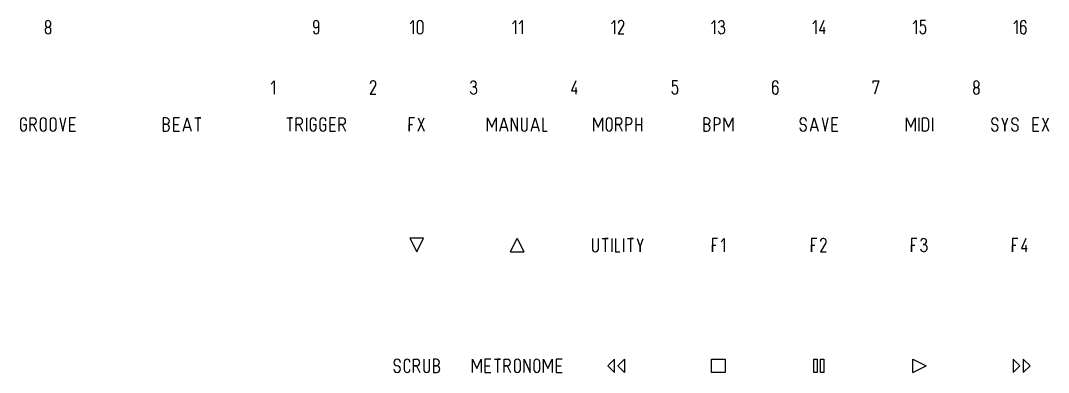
# Model space of a CAD drawing. Extents: x 13 to 405, y 8 to 119.
# Drawn here: x 210.7 to 405.4, y 8.3 to 74.9 of the extents above; entities that cross this region are included whole.
import ezdxf

# ---------------------------------------------------------------- set-up
doc = ezdxf.new("R2010")
doc.units = 0
doc.header["$MEASUREMENT"] = 0
doc.layers.add('GRAVUR', color=7, linetype='CONTINUOUS')

msp = doc.modelspace()

# ---------------------------------------------------------------- linework, layer by layer
at = {"layer": 'GRAVUR', "color": 1, "linetype": 'Continuous'}
for p, q in [((215.396, 74.402), (215.396, 74.15)), ((216.404, 74.15), (216.404, 74.402)), ((266.196, 74.402), (266.196, 74.024)), ((267.204, 72.89), (267.204, 74.402)), ((284.543, 74.276), (285.11, 74.906)), ((285.11, 74.906), (285.11, 72.386)), ((285.824, 74.339), (285.824, 72.953)), ((286.958, 72.953), (286.958, 74.339)), ((303.887, 74.276), (304.454, 74.906)), ((304.454, 74.906), (304.454, 72.386)), ((305.147, 74.276), (305.714, 74.906)), ((305.714, 74.906), (305.714, 72.386)), ((322.681, 74.276), (323.248, 74.906)), ((323.248, 74.906), (323.248, 72.386)), ((324.949, 74.087), (323.941, 72.386)), ((341.634, 74.276), (342.201, 74.906)), ((342.201, 74.906), (342.201, 72.386)), ((360.785, 74.276), (361.352, 74.906)), ((361.352, 74.906), (361.352, 72.386)), ((362.864, 74.906), (362.045, 73.016)), ((379.834, 74.276), (380.401, 74.906)), ((380.401, 74.906), (380.401, 72.386)), ((382.165, 74.906), (381.22, 74.906)), ((381.22, 74.906), (381.22, 73.835)), ((398.885, 74.276), (399.452, 74.906)), ((399.452, 74.906), (399.452, 72.386)), ((400.145, 74.402), (400.145, 72.89)), ((215.354, 73.121), (215.354, 72.932)), ((216.446, 72.932), (216.446, 73.121)), ((323.941, 72.386), (325.012, 72.386)), ((362.045, 73.016), (363.116, 73.016)), ((362.864, 73.646), (362.864, 72.386)), ((382.165, 73.52), (382.165, 72.89)), ((401.216, 72.89), (401.216, 73.394)), ((212.519, 53.971), (212.519, 56.491)), ((212.519, 56.491), (213.086, 56.491)), ((218.126, 56.491), (218.693, 53.971)), ((218.693, 53.971), (219.26, 56.491)), ((221.108, 56.491), (219.974, 56.491)), ((219.974, 56.491), (219.974, 53.971)), ((237.73, 56.491), (237.73, 53.971)), ((238.255, 56.491), (237.73, 56.491)), ((240.796, 56.491), (239.662, 56.491)), ((239.662, 56.491), (239.662, 53.971)), ((241.51, 53.971), (242.266, 56.491)), ((242.266, 56.491), (243.022, 53.971)), ((243.736, 56.491), (244.87, 56.491)), ((244.87, 56.491), (244.303, 56.491)), ((244.303, 56.491), (244.303, 53.971)), ((261.114, 56.491), (262.248, 56.491)), ((262.248, 56.491), (261.681, 56.491)), ((261.681, 56.491), (261.681, 53.971)), ((262.941, 53.971), (262.941, 56.491)), ((262.941, 56.491), (263.508, 56.491)), ((264.852, 56.491), (264.852, 53.971)), ((270.396, 56.491), (269.262, 56.491)), ((269.262, 56.491), (269.262, 53.971)), ((271.089, 53.971), (271.089, 56.491)), ((271.089, 56.491), (271.656, 56.491)), ((285.33, 56.491), (284.322, 56.491)), ((284.322, 56.491), (284.322, 53.971)), ((286.044, 56.491), (287.178, 53.971)), ((286.044, 53.971), (287.178, 56.491)), ((299.151, 53.971), (299.151, 56.491)), ((299.151, 56.491), (299.97, 54.727)), ((299.97, 54.727), (300.789, 56.491)), ((300.789, 56.491), (300.789, 53.971)), ((301.503, 53.971), (302.259, 56.491)), ((302.259, 56.491), (303.015, 53.971)), ((303.729, 53.971), (303.729, 56.491)), ((303.729, 56.491), (304.863, 53.971)), ((304.863, 53.971), (304.863, 56.491)), ((305.577, 56.491), (305.577, 54.538)), ((306.711, 54.538), (306.711, 56.491)), ((307.425, 53.971), (308.181, 56.491)), ((308.181, 56.491), (308.937, 53.971)), ((309.63, 56.491), (309.63, 53.971)), ((319.293, 53.971), (319.293, 56.491)), ((319.293, 56.491), (320.112, 54.727)), ((320.112, 54.727), (320.931, 56.491)), ((320.931, 56.491), (320.931, 53.971)), ((323.472, 53.971), (323.472, 56.491)), ((323.472, 56.491), (324.039, 56.491)), ((325.929, 56.491), (325.362, 56.491)), ((325.362, 56.491), (325.362, 53.971)), ((327.273, 56.491), (327.273, 53.971)), ((328.407, 53.971), (328.407, 56.491)), ((340.17, 56.491), (340.17, 53.971)), ((340.695, 56.491), (340.17, 56.491)), ((342.648, 56.491), (342.081, 56.491)), ((342.081, 56.491), (342.081, 53.971)), ((343.992, 53.971), (343.992, 56.491)), ((343.992, 56.491), (344.811, 54.727)), ((344.811, 54.727), (345.63, 56.491)), ((345.63, 56.491), (345.63, 53.971)), ((360.333, 53.971), (361.089, 56.491)), ((361.089, 56.491), (361.845, 53.971)), ((362.559, 56.491), (363.126, 53.971)), ((363.126, 53.971), (363.693, 56.491)), ((365.541, 56.491), (364.407, 56.491)), ((364.407, 56.491), (364.407, 53.971)), ((378.543, 53.971), (378.543, 56.491)), ((378.543, 56.491), (379.362, 54.727)), ((379.362, 54.727), (380.181, 56.491)), ((380.181, 56.491), (380.181, 53.971)), ((380.895, 56.491), (380.895, 53.971)), ((381.609, 53.971), (381.609, 56.491)), ((381.609, 56.491), (382.113, 56.491)), ((383.457, 56.491), (383.457, 53.971)), ((396.627, 56.491), (397.194, 54.916)), ((397.194, 54.916), (397.761, 56.491)), ((403.599, 56.491), (402.465, 56.491)), ((402.465, 56.491), (402.465, 53.971)), ((404.313, 56.491), (405.447, 53.971)), ((404.313, 53.971), (405.447, 56.491)), ((210.692, 55.924), (210.692, 54.538)), ((211.826, 55.168), (211.259, 55.168)), ((211.826, 54.538), (211.826, 55.168)), ((213.086, 55.231), (212.519, 55.231)), ((212.519, 55.231), (213.086, 55.231)), ((213.086, 55.231), (213.716, 53.971)), ((214.43, 55.924), (214.43, 54.538)), ((215.564, 54.538), (215.564, 55.924)), ((216.278, 55.924), (216.278, 54.538)), ((217.412, 54.538), (217.412, 55.924)), ((219.974, 55.231), (220.919, 55.231)), ((238.297, 55.252), (237.73, 55.252)), ((237.73, 55.252), (238.297, 55.252)), ((239.662, 55.231), (240.607, 55.231)), ((241.762, 54.727), (242.77, 54.727)), ((263.508, 55.231), (262.941, 55.231)), ((262.941, 55.231), (263.508, 55.231)), ((263.508, 55.231), (264.138, 53.971)), ((265.566, 55.924), (265.566, 54.538)), ((266.7, 55.168), (266.133, 55.168)), ((266.7, 54.538), (266.7, 55.168)), ((267.414, 55.924), (267.414, 54.538)), ((268.548, 55.168), (267.981, 55.168)), ((268.548, 54.538), (268.548, 55.168)), ((269.262, 55.231), (270.207, 55.231)), ((271.656, 55.231), (271.089, 55.231)), ((271.089, 55.231), (271.656, 55.231)), ((271.656, 55.231), (272.286, 53.971)), ((284.322, 53.971), (284.322, 55.231)), ((284.322, 55.231), (284.952, 55.231)), ((301.755, 54.727), (302.763, 54.727)), ((307.677, 54.727), (308.685, 54.727)), ((321.645, 55.924), (321.645, 54.538)), ((322.779, 54.538), (322.779, 55.924)), ((324.039, 55.231), (323.472, 55.231)), ((323.472, 55.231), (324.039, 55.231)), ((324.039, 55.231), (324.669, 53.971)), ((325.362, 55.231), (325.929, 55.231)), ((327.273, 55.231), (328.407, 55.231)), ((340.737, 55.252), (340.17, 55.252)), ((340.17, 55.252), (340.737, 55.252)), ((342.081, 55.231), (342.648, 55.231)), ((360.585, 54.727), (361.593, 54.727)), ((364.407, 55.231), (365.352, 55.231)), ((382.743, 55.861), (382.743, 54.601)), ((397.194, 54.916), (397.194, 53.971)), ((397.194, 53.971), (397.194, 54.916)), ((402.465, 55.231), (403.41, 55.231)), ((219.974, 53.971), (221.108, 53.971)), ((237.73, 53.971), (238.297, 53.971)), ((239.662, 53.971), (240.796, 53.971)), ((269.262, 53.971), (270.396, 53.971)), ((309.63, 53.971), (310.449, 53.971)), ((340.17, 53.971), (340.737, 53.971)), ((364.407, 53.971), (365.541, 53.971)), ((382.113, 53.971), (381.609, 53.971)), ((402.465, 53.971), (403.599, 53.971)), ((284.48, 33.655), (285.75, 31.115)), ((287.02, 33.655), (284.48, 33.655)), ((285.75, 31.115), (287.02, 33.655)), ((303.53, 31.115), (304.8, 33.655)), ((304.8, 33.655), (306.07, 31.115)), ((319.041, 33.631), (319.041, 31.678)), ((320.175, 31.678), (320.175, 33.631)), ((320.889, 33.631), (322.023, 33.631)), ((322.023, 33.631), (321.456, 33.631)), ((321.456, 33.631), (321.456, 31.111)), ((322.737, 33.631), (322.737, 31.111)), ((323.43, 33.631), (323.43, 31.111)), ((324.963, 33.631), (324.963, 31.111)), ((325.677, 33.631), (326.811, 33.631)), ((326.811, 33.631), (326.244, 33.631)), ((326.244, 33.631), (326.244, 31.111)), ((327.525, 33.631), (328.092, 32.056)), ((328.092, 32.056), (328.659, 33.631)), ((342.774, 33.631), (341.766, 33.631)), ((341.766, 33.631), (341.766, 31.111)), ((343.467, 33.001), (344.034, 33.631)), ((344.034, 33.631), (344.034, 31.111)), ((361.568, 33.631), (360.56, 33.631)), ((360.56, 33.631), (360.56, 31.111)), ((380.521, 33.631), (379.513, 33.631)), ((379.513, 33.631), (379.513, 31.111)), ((399.672, 33.631), (398.664, 33.631)), ((398.664, 33.631), (398.664, 31.111)), ((401.184, 33.631), (400.365, 31.741)), ((328.092, 32.056), (328.092, 31.111)), ((328.092, 31.111), (328.092, 32.056)), ((341.766, 31.111), (341.766, 32.371)), ((341.766, 32.371), (342.396, 32.371)), ((360.56, 31.111), (360.56, 32.371)), ((360.56, 32.371), (361.19, 32.371)), ((363.269, 32.812), (362.261, 31.111)), ((379.513, 31.111), (379.513, 32.371)), ((379.513, 32.371), (380.143, 32.371)), ((398.664, 31.111), (398.664, 32.371)), ((398.664, 32.371), (399.294, 32.371)), ((400.365, 31.741), (401.436, 31.741)), ((401.184, 32.371), (401.184, 31.111)), ((303.53, 31.115), (306.07, 31.115)), ((323.43, 31.111), (324.249, 31.111)), ((362.261, 31.111), (363.332, 31.111)), ((283.375, 10.225), (283.375, 8.797)), ((285.16, 8.251), (285.16, 10.771)), ((285.16, 10.771), (285.727, 10.771)), ((287.071, 10.771), (287.071, 8.818)), ((288.205, 8.818), (288.205, 10.771)), ((288.919, 10.771), (288.919, 8.251)), ((289.444, 10.771), (288.919, 10.771)), ((296.316, 8.251), (296.316, 10.771)), ((296.316, 10.771), (297.135, 9.007)), ((297.135, 9.007), (297.954, 10.771)), ((297.954, 10.771), (297.954, 8.251)), ((299.802, 10.771), (298.668, 10.771)), ((298.668, 10.771), (298.668, 8.251)), ((300.516, 10.771), (301.65, 10.771)), ((301.65, 10.771), (301.083, 10.771)), ((301.083, 10.771), (301.083, 8.251)), ((302.343, 8.251), (302.343, 10.771)), ((302.343, 10.771), (302.91, 10.771)), ((304.254, 10.204), (304.254, 8.818)), ((305.388, 8.818), (305.388, 10.204)), ((306.102, 8.251), (306.102, 10.771)), ((306.102, 10.771), (307.236, 8.251)), ((307.236, 8.251), (307.236, 10.771)), ((307.95, 10.204), (307.95, 8.818)), ((309.084, 8.818), (309.084, 10.204)), ((309.798, 8.251), (309.798, 10.771)), ((309.798, 10.771), (310.617, 9.007)), ((310.617, 9.007), (311.436, 10.771)), ((311.436, 10.771), (311.436, 8.251)), ((313.284, 10.771), (312.15, 10.771)), ((312.15, 10.771), (312.15, 8.251)), ((323.215, 10.794), (321.945, 9.524)), ((323.215, 8.254), (323.215, 10.794)), ((323.85, 9.524), (325.12, 10.794)), ((325.12, 10.794), (325.12, 8.254)), ((341.63, 10.794), (344.17, 10.794)), ((341.63, 8.254), (341.63, 10.794)), ((344.17, 10.794), (344.17, 8.254)), ((360.998, 8.254), (360.998, 10.794)), ((360.998, 10.794), (361.632, 10.794)), ((361.633, 10.794), (361.633, 8.254)), ((362.267, 8.254), (362.267, 10.794)), ((362.268, 10.794), (362.902, 10.794)), ((362.902, 10.794), (362.902, 8.254)), ((379.73, 8.254), (379.73, 10.794)), ((379.73, 10.794), (382.27, 9.524)), ((398.78, 10.794), (398.78, 8.254)), ((400.05, 9.524), (398.78, 10.794)), ((400.685, 10.794), (400.685, 8.254)), ((401.955, 9.524), (400.685, 10.794)), ((285.727, 9.511), (285.16, 9.511)), ((285.16, 9.511), (285.727, 9.511)), ((285.727, 9.511), (286.357, 8.251)), ((289.486, 9.532), (288.919, 9.532)), ((288.919, 9.532), (289.486, 9.532)), ((288.919, 8.251), (289.486, 8.251)), ((298.668, 9.511), (299.613, 9.511)), ((298.668, 8.251), (299.802, 8.251)), ((302.91, 9.511), (302.343, 9.511)), ((302.343, 9.511), (302.91, 9.511)), ((302.91, 9.511), (303.54, 8.251)), ((312.15, 9.511), (313.095, 9.511)), ((312.15, 8.251), (313.284, 8.251)), ((321.945, 9.524), (323.215, 8.254)), ((325.12, 8.254), (323.85, 9.524)), ((344.17, 8.254), (341.63, 8.254)), ((361.632, 8.254), (360.998, 8.254)), ((362.902, 8.254), (362.268, 8.254)), ((379.73, 8.254), (382.27, 9.524)), ((398.78, 8.254), (400.05, 9.524)), ((400.685, 8.254), (401.955, 9.524))]:
    msp.add_line(p, q, dxfattribs=at)
at = {"layer": 'GRAVUR', "color": 2, "linetype": 'Continuous'}
for p, q in [((258.162, 62.85), (258.729, 63.48)), ((258.729, 63.48), (258.729, 60.96)), ((277.964, 62.661), (276.956, 60.96)), ((315.879, 63.48), (315.06, 61.59)), ((335.18, 63.48), (334.235, 63.48)), ((334.235, 63.48), (334.235, 62.409)), ((353.16, 62.976), (353.16, 61.464)), ((372.21, 63.039), (372.21, 63.48)), ((372.21, 63.48), (373.281, 63.48)), ((373.281, 63.48), (372.462, 60.96)), ((391.291, 62.976), (391.291, 62.724)), ((392.299, 62.724), (392.299, 62.976)), ((276.956, 60.96), (278.027, 60.96)), ((315.06, 61.59), (316.131, 61.59)), ((315.879, 62.22), (315.879, 60.96)), ((335.18, 62.094), (335.18, 61.464)), ((354.231, 61.464), (354.231, 61.968)), ((391.249, 61.695), (391.249, 61.506)), ((392.341, 61.506), (392.341, 61.695))]:
    msp.add_line(p, q, dxfattribs=at)
at = {"layer": 'GRAVUR', "color": 1, "linetype": 'Continuous'}
for centre, radius, start, end in [((215.89699, 74.14699), 0.501, 179.65588, 270.34412), ((215.9, 74.402), 0.504, 0, 180), ((215.90301, 74.14699), 0.501, 269.65588, 0.34412), ((266.7, 74.402), 0.504, 0, 180), ((266.71546, 74.08471), 0.523, 186.66625, 339.08372), ((286.391, 74.339), 0.567, 0, 180), ((324.45885, 74.38618), 0.52, 91.52676, 185.20616), ((324.47134, 74.35763), 0.549, 330.46502, 92.74999), ((343.47268, 74.36502), 0.517, 74.82617, 175.89875), ((343.4567, 74.3269), 0.558, 263.96151, 74.26744), ((381.65497, 73.56492), 0.512, 354.96627, 148.16384), ((400.66482, 74.38815), 0.52, 84.79384, 178.47324), ((400.66016, 74.35242), 0.556, 358.61675, 84.65033), ((215.89699, 72.92899), 0.543, 179.68257, 270.31743), ((215.88694, 73.11316), 0.533, 88.5962, 179.15719), ((215.91306, 73.11316), 0.533, 0.84281, 91.4038), ((215.90301, 72.92899), 0.543, 269.68257, 0.31743), ((266.75184, 72.93958), 0.556, 178.61675, 264.65033), ((266.68133, 72.90867), 0.523, 272.04542, 357.95458), ((286.391, 72.953), 0.567, 180, 0), ((343.49833, 73.00992), 0.607, 185.38081, 286.52732), ((343.47969, 73.08887), 0.688, 286.14461, 96.81938), ((381.68164, 72.97364), 0.588, 182.01139, 267.98861), ((381.64233, 72.90867), 0.523, 272.04542, 357.95458), ((400.65259, 73.33032), 0.567, 6.44802, 153.53602), ((400.70792, 72.94892), 0.566, 185.97571, 264.02429), ((400.66242, 72.94184), 0.556, 268.61675, 354.65033), ((211.259, 55.924), 0.567, 0, 180), ((213.086, 55.861), 0.63, 270, 90), ((214.997, 55.924), 0.567, 0, 180), ((216.845, 55.924), 0.567, 0, 180), ((238.26264, 55.87105), 0.62, 273.17711, 90.70586), ((263.508, 55.861), 0.63, 270, 90), ((266.133, 55.924), 0.567, 0, 180), ((267.981, 55.924), 0.567, 0, 180), ((271.656, 55.861), 0.63, 270, 90), ((322.212, 55.924), 0.567, 0, 180), ((324.039, 55.861), 0.63, 270, 90), ((325.929, 55.861), 0.63, 270, 90), ((340.70264, 55.87105), 0.62, 273.17711, 90.70586), ((342.648, 55.861), 0.63, 270, 90), ((358.989, 55.861), 0.63, 90, 270), ((358.99201, 55.86401), 0.627, 359.7252, 90.2748), ((382.11601, 55.86401), 0.627, 359.7252, 90.2748), ((395.283, 55.861), 0.63, 90, 270), ((395.28601, 55.86401), 0.627, 359.7252, 90.2748), ((399.105, 55.861), 0.63, 90, 270), ((399.10801, 55.86401), 0.627, 359.7252, 90.2748), ((211.259, 54.538), 0.567, 180, 0), ((214.997, 54.538), 0.567, 180, 0), ((216.845, 54.538), 0.567, 180, 0), ((238.27169, 54.6115), 0.641, 272.26319, 87.73681), ((266.133, 54.538), 0.567, 180, 0), ((267.981, 54.538), 0.567, 180, 0), ((306.144, 54.538), 0.567, 180, 0), ((322.212, 54.538), 0.567, 180, 0), ((340.71169, 54.6115), 0.641, 272.26319, 87.73681), ((358.989, 54.601), 0.63, 180, 0), ((358.99201, 54.60401), 0.627, 359.7252, 90.2748), ((382.11601, 54.59799), 0.627, 269.7252, 0.2748), ((395.283, 54.601), 0.63, 180, 0), ((395.28601, 54.60401), 0.627, 359.7252, 90.2748), ((399.105, 54.601), 0.63, 180, 0), ((399.10801, 54.60401), 0.627, 359.7252, 90.2748), ((362.77885, 33.11118), 0.52, 91.52676, 185.20616), ((362.79134, 33.08263), 0.549, 330.46502, 92.74999), ((381.79268, 33.09002), 0.517, 74.82617, 175.89875), ((381.7767, 33.0519), 0.558, 263.96151, 74.26744), ((319.608, 31.678), 0.567, 180, 0), ((381.81833, 31.73492), 0.607, 185.38081, 286.52732), ((381.79969, 31.81387), 0.688, 286.14461, 96.81938), ((282.031, 10.141), 0.63, 90, 270), ((282.03401, 10.14401), 0.627, 359.7252, 90.2748), ((283.921, 10.225), 0.546, 0, 180), ((285.727, 10.141), 0.63, 270, 90), ((289.45164, 10.15105), 0.62, 273.17711, 90.70586), ((302.91, 10.141), 0.63, 270, 90), ((304.821, 10.204), 0.567, 0, 180), ((308.517, 10.204), 0.567, 0, 180), ((282.031, 8.881), 0.63, 180, 0), ((282.03401, 8.88401), 0.627, 359.7252, 90.2748), ((283.921, 8.797), 0.546, 180, 0), ((287.638, 8.818), 0.567, 180, 0), ((289.46069, 8.8915), 0.641, 272.26319, 87.73681), ((304.821, 8.818), 0.567, 180, 0), ((308.517, 8.818), 0.567, 180, 0)]:
    msp.add_arc(centre, radius, start, end, dxfattribs=at)
at = {"layer": 'GRAVUR', "color": 2, "linetype": 'Continuous'}
for centre, radius, start, end in [((277.47385, 62.96018), 0.52, 91.52676, 185.20616), ((277.48634, 62.93163), 0.549, 330.46502, 92.74999), ((296.48768, 62.93902), 0.517, 74.82617, 175.89875), ((296.4717, 62.9009), 0.558, 263.96151, 74.26744), ((296.49469, 61.66287), 0.688, 286.14461, 96.81938), ((334.66997, 62.13892), 0.512, 354.96627, 148.16384), ((353.67982, 62.96215), 0.52, 84.79384, 178.47324), ((353.66759, 61.90432), 0.567, 6.44802, 153.53602), ((353.67516, 62.92642), 0.556, 358.61675, 84.65033), ((391.79199, 62.72099), 0.501, 179.65588, 270.34412), ((391.795, 62.976), 0.504, 0, 180), ((391.79801, 62.72099), 0.501, 269.65588, 0.34412), ((296.51333, 61.58392), 0.607, 185.38081, 286.52732), ((334.69664, 61.54764), 0.588, 182.01139, 267.98861), ((334.65733, 61.48267), 0.523, 272.04542, 357.95458), ((353.72292, 61.52292), 0.566, 185.97571, 264.02429), ((353.67742, 61.51584), 0.556, 268.61675, 354.65033), ((391.79199, 61.50299), 0.543, 179.68257, 270.31743), ((391.78194, 61.68716), 0.533, 88.5962, 179.15719), ((391.80806, 61.68716), 0.533, 0.84281, 91.4038), ((391.79801, 61.50299), 0.543, 269.68257, 0.31743)]:
    msp.add_arc(centre, radius, start, end, dxfattribs=at)

doc.saveas('drawing.dxf')
